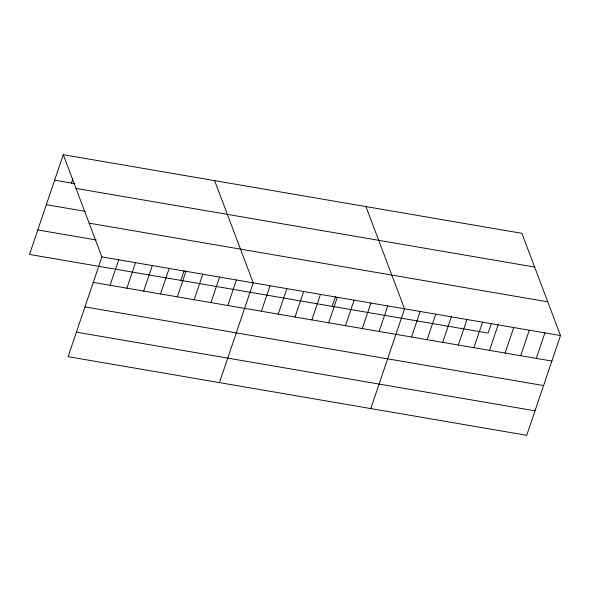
<?xml version="1.0" encoding="UTF-8"?>
<svg xmlns="http://www.w3.org/2000/svg" width="590" height="590" viewBox="0 0 590 590"><rect width="100%" height="100%" fill="white"/><g stroke="black" fill="none" stroke-linecap="round" stroke-linejoin="round"><path stroke-width="0.89" d="M63.27 154.683L101.886 256.908L68.115 356.67L526.73 435.317L560.5 335.555L521.885 233.33L63.27 154.683L29.5 254.445L488.114 333.092L491.433 323.298M71.449 183.077L72.887 178.829M110.065 285.302L118.701 259.792M126.88 288.185L135.516 262.675M143.695 291.069L152.331 265.559M160.51 293.953L169.146 268.443M180.842 280.398L184.161 270.596M177.332 296.836L185.961 271.326M194.147 299.72L202.783 274.21M210.962 302.604L219.598 277.094M227.777 305.487L236.413 279.977M219.458 382.622L253.228 282.861L214.613 180.636M261.407 311.255L270.043 285.744M278.222 314.138L286.858 288.628M295.037 317.022L303.673 291.512M311.859 319.905L320.488 294.395M332.185 306.358L335.504 296.556M328.674 322.789L337.31 297.279M345.489 325.673L354.125 300.163M362.304 328.556L370.94 303.046M379.119 331.44L387.755 305.93M370.8 408.575L404.57 308.813L365.955 206.589M411.525 337.001L420.161 311.491M427.123 339.678L435.759 314.16M442.714 342.348L451.35 316.837M458.305 345.025L466.941 319.507M473.903 347.694L482.539 322.184M489.494 350.372L498.13 324.861M505.084 353.049L513.72 327.531M520.675 355.718L529.311 330.208M536.273 358.396L544.909 332.878M54.634 180.193L74.989 183.689M76.014 188.417L534.629 267.064M46.337 204.701L85.277 211.375M89.142 223.168L547.756 301.822M37.797 229.945L96.207 239.96M101.886 256.908L560.5 335.555M93.249 282.418L551.864 361.065M84.953 306.918L543.574 385.572M76.412 332.163L535.027 410.817"/></g></svg>
